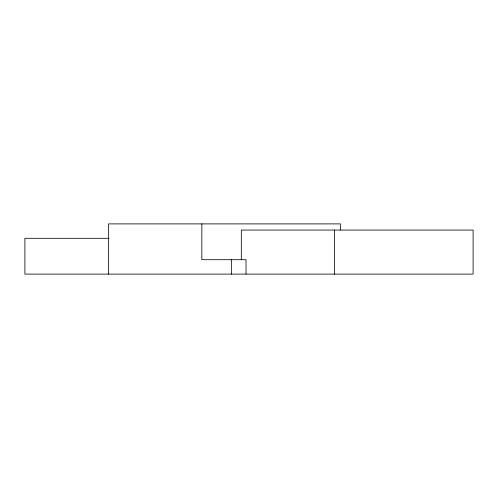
<?xml version="1.0" encoding="UTF-8"?>
<svg xmlns="http://www.w3.org/2000/svg" width="498" height="498" viewBox="0 0 498 498"><rect width="100%" height="100%" fill="white"/><g stroke="black" fill="none" stroke-linecap="round" stroke-linejoin="round"><path stroke-width="0.75" d="M109.149 238.299L24.9 238.299L24.9 274.105L473.1 274.105L473.1 230.064L241.312 230.064L241.312 259.701M340.371 229.989L340.371 223.895L108.632 223.895L108.632 274.105M334.581 230.064L334.581 274.105M246.024 274.105L246.024 259.701L201.846 259.701L201.846 223.895M231.352 259.701L231.352 274.105"/></g></svg>
